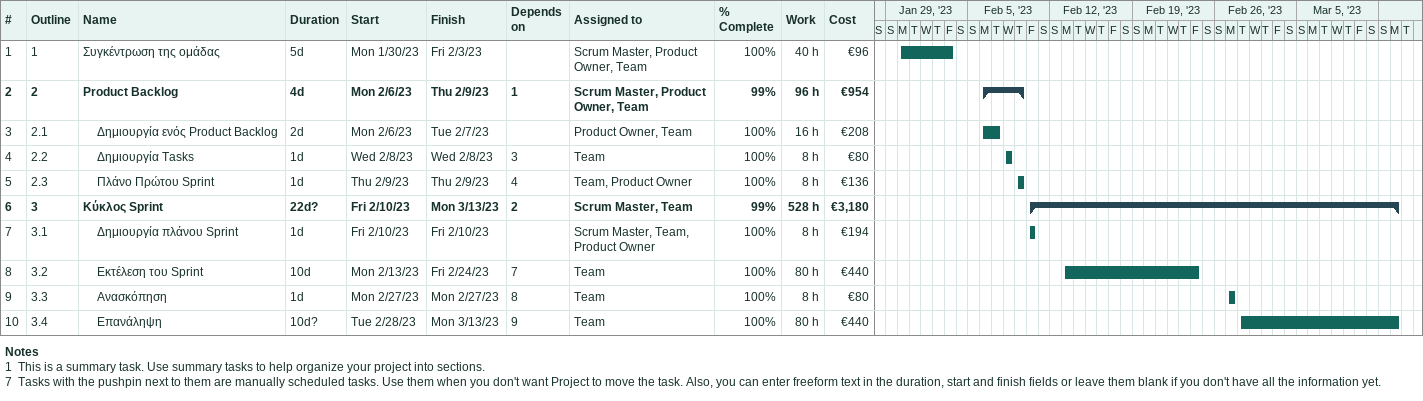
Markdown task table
| ID | WBS | Task | Duration | Start | Finish | Predecessors | Resources | % complete | Work (h) | Cost (€) |
|---|---|---|---|---|---|---|---|---|---|---|
| 1 | 1 | Συγκέντρωση της ομάδας | 5d | 2023-01-30 | 2023-02-03 |  | Scrum Master, Product Owner, Team | 100 | 40 | 96 |
| 2 | 2 | **Product Backlog** | 4d | 2023-02-06 | 2023-02-09 | 1 | Scrum Master, Product Owner, Team | 99 | 96 | 954 |
| 3 | 2.1 | Δημιουργία ενός Product Backlog | 2d | 2023-02-06 | 2023-02-07 |  | Product Owner, Team | 100 | 16 | 208 |
| 4 | 2.2 | Δημιουργία Tasks | 1d | 2023-02-08 | 2023-02-08 | 3 | Team | 100 | 8 | 80 |
| 5 | 2.3 | Πλάνο Πρώτου Sprint | 1d | 2023-02-09 | 2023-02-09 | 4 | Team, Product Owner | 100 | 8 | 136 |
| 6 | 3 | **Κύκλος Sprint** | 22d? | 2023-02-10 | 2023-03-13 | 2 | Scrum Master, Team | 99 | 528 | 3180 |
| 7 | 3.1 | Δημιουργία πλάνου Sprint | 1d | 2023-02-10 | 2023-02-10 |  | Scrum Master, Team, Product Owner | 100 | 8 | 194 |
| 8 | 3.2 | Εκτέλεση του Sprint | 10d | 2023-02-13 | 2023-02-24 | 7 | Team | 100 | 80 | 440 |
| 9 | 3.3 | Ανασκόπηση | 1d | 2023-02-27 | 2023-02-27 | 8 | Team | 100 | 8 | 80 |
| 10 | 3.4 | Επανάληψη | 10d? | 2023-02-28 | 2023-03-13 | 9 | Team | 100 | 80 | 440 |

Notes
- 1: This is a summary task. Use summary tasks to help organize your project into sections.
- 7: Tasks with the pushpin next to them are manually scheduled tasks. Use them when you don't want Project to move the task. Also, you can enter freeform text in the duration, start and finish fields or leave them blank if you don't have all the information yet.
